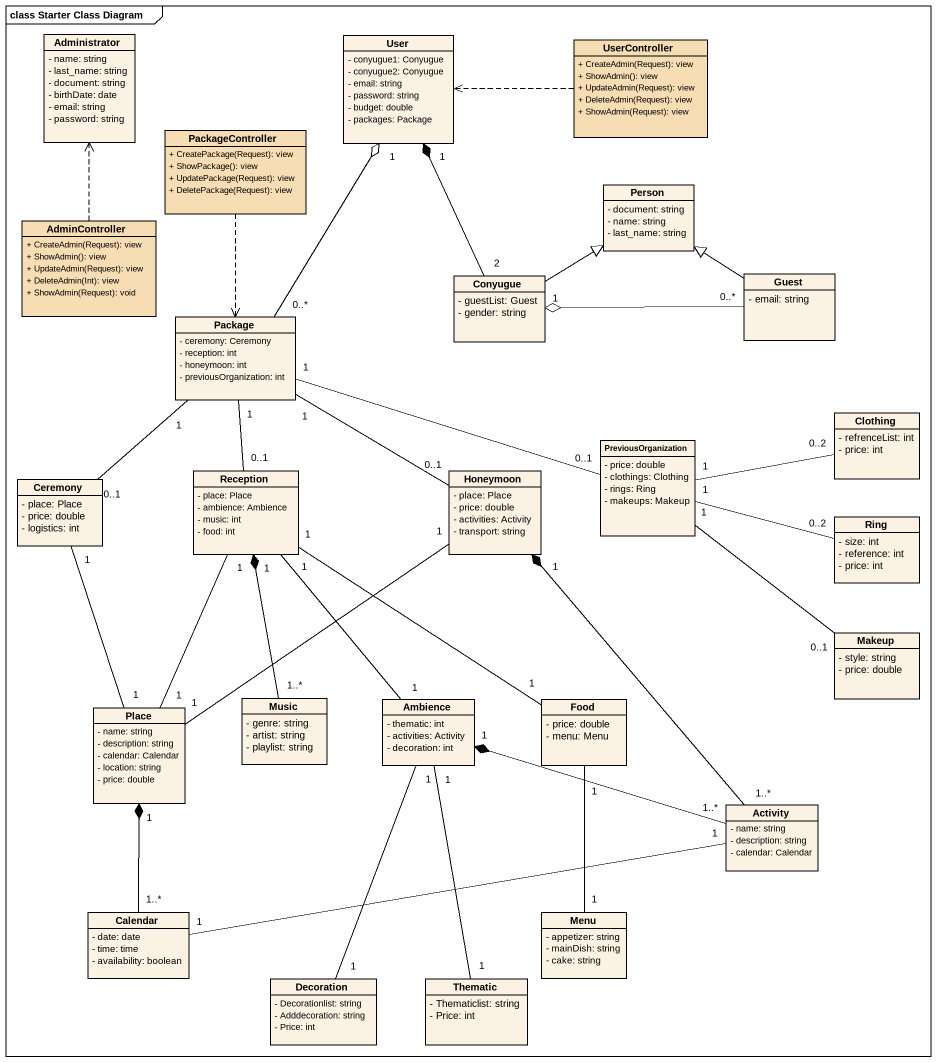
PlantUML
@startuml
mainframe class Starter Class Diagram
hide circle
hide empty members
skinparam classAttributeIconSize 0
class Administrator {
  - name: string
  - last_name: string
  - document: string
  - birthDate: date
  - email: string
  - password: string
}
class User {
  - conyugue1: Conyugue
  - conyugue2: Conyugue
  - email: string
  - password: string
  - budget: double
  - packages: Package
}
class UserController #F7DDB4 {
  + CreateAdmin(Request): view
  + ShowAdmin(): view
  + UpdateAdmin(Request): view
  + DeleteAdmin(Request): view
  + ShowAdmin(Request): view
}
class PackageController #F7DDB4 {
  + CreatePackage(Request): view
  + ShowPackage(): view
  + UpdatePackage(Request): view
  + DeletePackage(Request): view
}
class "Person" as Person_ {
  - document: string
  - name: string
  - last_name: string
}
class AdminController #F7DDB4 {
  + CreateAdmin(Request): view
  + ShowAdmin(): view
  + UpdateAdmin(Request): view
  + DeleteAdmin(Int): view
  + ShowAdmin(Request): void
}
class Conyugue {
  - guestList: Guest
  - gender: string
}
class Guest {
  - email: string
}
class "Package" as Package_ {
  - ceremony: Ceremony
  - reception: int
  - honeymoon: int
  - previousOrganization: int
}
class Clothing {
  - refrenceList: int
  - price: int
}
class Reception {
  - place: Place
  - ambience: Ambience
  - music: int
  - food: int
}
class Honeymoon {
  - place: Place
  - price: double
  - activities: Activity
  - transport: string
}
class PreviousOrganization {
  - price: double
  - clothings: Clothing
  - rings: Ring
  - makeups: Makeup
}
class Ceremony {
  - place: Place
  - price: double
  - logistics: int
}
class Ring {
  - size: int
  - reference: int
  - price: int
}
class Makeup {
  - style: string
  - price: double
}
class Place {
  - name: string
  - description: string
  - calendar: Calendar
  - location: string
  - price: double
}
class Music {
  - genre: string
  - artist: string
  - playlist: string
}
class Ambience {
  - thematic: int
  - activities: Activity
  - decoration: int
}
class Food {
  - price: double
  - menu: Menu
}
class Activity {
  - name: string
  - description: string
  - calendar: Calendar
}
class Calendar {
  - date: date
  - time: time
  - availability: boolean
}
class Menu {
  - appetizer: string
  - mainDish: string
  - cake: string
}
class Decoration {
  - Decorationlist: string
  - Adddecoration: string
  - Price: int
}
class Thematic {
  - Thematiclist: string
  - Price: int
}
UserController .left.> User
PackageController ..> Package_
AdminController .up.> Administrator
Conyugue "2" -up-* "1" User
Conyugue -up-|> Person_
Guest -up-|> Person_
Guest "0..*" -left-o "1" Conyugue
Package_ "0..*" -up-o "1" User
Package_ "1" -- "0..1" Reception
Package_ "1" -right- "0..1" Honeymoon
Package_ "1" -right- "0..1" PreviousOrganization
Reception "1" -- "1" Ambience
Reception "1" -- "1" Food
Honeymoon "1" -- "1" Place
PreviousOrganization "1" -right- "0..2" Clothing
PreviousOrganization "1" -right- "0..2" Ring
PreviousOrganization "1" -- "0..1" Makeup
Ceremony "0..1" -up- "1" Package_
Ceremony "1" -- "1" Place
Place "1" -up- "1" Reception
Music "1..*" -up-* "1" Reception
Food "1" -- "1" Menu
Activity "1..*" -up-* "1" Honeymoon
Activity "1..*" -left-* "1" Ambience
Activity "1" -left- "1" Calendar
Calendar "1..*" -up-* "1" Place
Decoration "1" -up- "1" Ambience
Thematic "1" -up- "1" Ambience
@enduml
